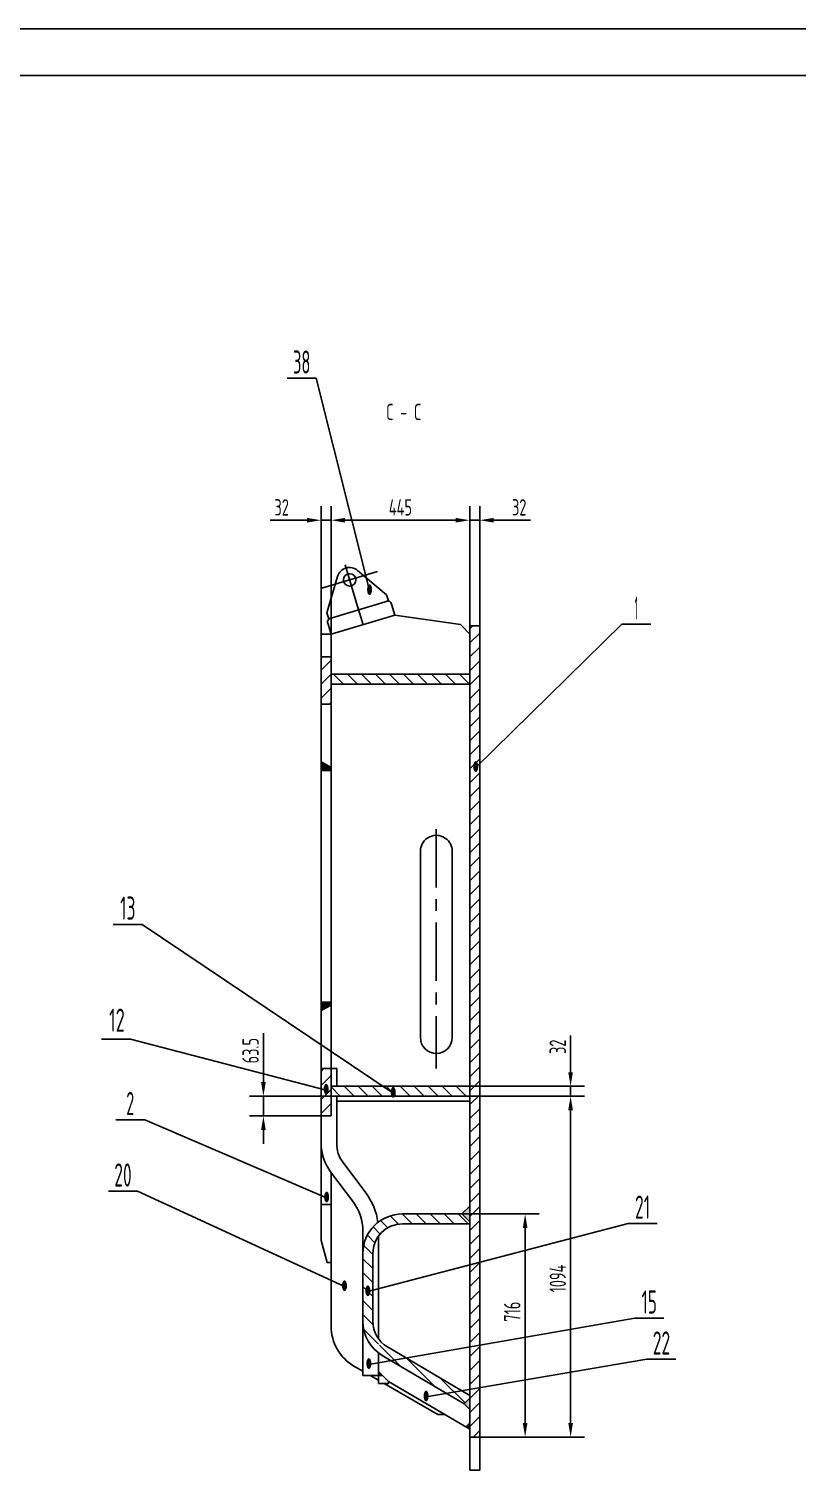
# Model space of a CAD drawing. Header units: millimetres. Extents: x 0 to 12943, y -98 to 8910.
# Drawn here: x 7035 to 9500, y 4284 to 8910 of the extents above; entities that cross this region are included whole.
import ezdxf
from ezdxf.enums import TextEntityAlignment as Align

# ---------------------------------------------------------------- set-up
doc = ezdxf.new("R2010")
doc.units = ezdxf.units.MM
doc.header["$LTSCALE"] = 150
doc.linetypes.add('G', pattern=[2, 1.25, -0.25, 0.25, -0.25])
for name, color, linetype in [('01', 7, 'Continuous'), ('02', 1, 'Continuous'), ('05', 4, 'G'), ('08', 1, 'Continuous'), ('11', 3, 'Continuous')]:
    doc.layers.add(name, color=color, linetype=linetype)
doc.styles.get("Standard").update_dxf_attribs({"font": 'isocp', "width": 0.707, "bigfont": 'intecad.shx'})
doc.dimstyles.new('INTE', dxfattribs={"dimscale": 15, "dimtxt": 3.5, "dimasz": 3, "dimexe": 3, "dimexo": 0, "dimgap": 1, "dimtad": 1, "dimdec": 3, "dimzin": 9, "dimdsep": 46, "dimtxsty": 'Standard', "dimcen": 0, "dimclrd": 1, "dimclre": 1, "dimclrt": 3, "dimaunit": 1, "dimadec": 0, "dimazin": 0, "dimtfac": 1, "dimtdec": 3, "dimtmove": 0, "dimatfit": 0, "dimfxl": 1, "dimarcsym": 0})
pattern_1 = [(135, (801.972, 997.355), (-22.45064, -22.45064), [])]
pattern_2 = [(45, (801.972, 997.355), (-22.45064, 22.45064), [])]

# ---------------------------------------------------------------- blocks, each defined once
blk = doc.blocks.new('*D70')
at = {"layer": '08', "color": 1, "lineweight": -2}
for p, q in [((8449.7, 6993.4), (8449.7, 7377.9)), ((8481.7, 6993.4), (8481.7, 7377.9)), ((8404.7, 7332.9), (8359.7, 7332.9)), ((8449.7, 7332.9), (8481.7, 7332.9)), ((8526.7, 7332.9), (8644.8, 7332.9))]:
    blk.add_line(p, q, dxfattribs=at)
at = {"layer": '08', "color": 1}
for points in [[(8404.7, 7340.4), (8404.7, 7325.4), (8449.7, 7332.9)], [(8526.7, 7340.4), (8526.7, 7325.4), (8481.7, 7332.9)]]:
    blk.add_solid(points, dxfattribs=at)
at = {"layer": 'Defpoints', "color": 0}
for p in [(8481.7, 7332.9), (8449.7, 6993.4), (8481.7, 6993.4)]:
    blk.add_point(p, dxfattribs=at)
at = {"layer": '08', "color": 3, "insert": (8608.3, 7374.2), "char_height": 52.5, "attachment_point": 5}
blk.add_mtext('32', dxfattribs=at)
blk = doc.blocks.new('*D71')
at = {"layer": '08', "color": 1, "lineweight": -2}
for p, q in [((7972.7, 6894.9), (7972.7, 7377.9)), ((8004.7, 6894.9), (8004.7, 7377.9)), ((7927.7, 7332.9), (7809.7, 7332.9)), ((8004.7, 7332.9), (7972.7, 7332.9)), ((8049.7, 7332.9), (8094.7, 7332.9))]:
    blk.add_line(p, q, dxfattribs=at)
at = {"layer": '08', "color": 1}
for points in [[(7927.7, 7340.4), (7927.7, 7325.4), (7972.7, 7332.9)], [(8049.7, 7340.4), (8049.7, 7325.4), (8004.7, 7332.9)]]:
    blk.add_solid(points, dxfattribs=at)
at = {"layer": 'Defpoints', "color": 0}
for p in [(7972.7, 7332.9), (7972.7, 6894.9), (8004.7, 6894.9)]:
    blk.add_point(p, dxfattribs=at)
at = {"layer": '08', "color": 3, "insert": (7846.2, 7374.2), "char_height": 52.5, "attachment_point": 5}
blk.add_mtext('32', dxfattribs=at)
blk = doc.blocks.new('*D72')
at = {"layer": '08', "color": 1, "lineweight": -2}
for p, q in [((8004.7, 6460.7), (8004.7, 7377.9)), ((8449.7, 6475.6), (8449.7, 7377.9)), ((8404.7, 7332.9), (8049.7, 7332.9))]:
    blk.add_line(p, q, dxfattribs=at)
at = {"layer": '08', "color": 1}
for points in [[(8049.7, 7340.4), (8049.7, 7325.4), (8004.7, 7332.9)], [(8404.7, 7340.4), (8404.7, 7325.4), (8449.7, 7332.9)]]:
    blk.add_solid(points, dxfattribs=at)
at = {"layer": 'Defpoints', "color": 0}
for p in [(8004.7, 7332.9), (8004.7, 6460.7), (8449.7, 6475.6)]:
    blk.add_point(p, dxfattribs=at)
at = {"layer": '08', "color": 3, "insert": (8227.2, 7374.2), "char_height": 52.5, "attachment_point": 5}
blk.add_mtext('445', dxfattribs=at)
blk = doc.blocks.new('*D73')
at = {"layer": '08', "color": 1, "lineweight": -2}
for p, q in [((7787.6, 5529.4), (7787.6, 5686.1)), ((8022.7, 5484.4), (7742.6, 5484.4)), ((7787.6, 5420.9), (7787.6, 5484.4)), ((8004.7, 5420.9), (7742.6, 5420.9)), ((7787.6, 5375.9), (7787.6, 5330.9))]:
    blk.add_line(p, q, dxfattribs=at)
at = {"layer": '08', "color": 1}
for points in [[(7780.1, 5529.4), (7795.1, 5529.4), (7787.6, 5484.4)], [(7780.1, 5375.9), (7795.1, 5375.9), (7787.6, 5420.9)]]:
    blk.add_solid(points, dxfattribs=at)
at = {"layer": 'Defpoints', "color": 0}
for p in [(7787.6, 5484.4), (8022.7, 5484.4), (8004.7, 5420.9)]:
    blk.add_point(p, dxfattribs=at)
at = {"layer": '08', "color": 3, "insert": (7746.3, 5630.3), "char_height": 52.5, "attachment_point": 5, "rotation": 90}
blk.add_mtext('63.5', dxfattribs=at)
blk = doc.blocks.new('*D74')
at = {"layer": '08', "color": 1, "lineweight": -2}
for p, q in [((8773.2, 5561.4), (8773.2, 5679.5)), ((8427.9, 5516.4), (8818.2, 5516.4)), ((8773.2, 5484.4), (8773.2, 5516.4)), ((8449.7, 5484.4), (8818.2, 5484.4)), ((8773.2, 5439.4), (8773.2, 5394.4))]:
    blk.add_line(p, q, dxfattribs=at)
at = {"layer": '08', "color": 1}
for points in [[(8765.7, 5561.4), (8780.7, 5561.4), (8773.2, 5516.4)], [(8765.7, 5439.4), (8780.7, 5439.4), (8773.2, 5484.4)]]:
    blk.add_solid(points, dxfattribs=at)
at = {"layer": 'Defpoints', "color": 0}
for p in [(8427.9, 5516.4), (8773.2, 5516.4), (8449.7, 5484.4)]:
    blk.add_point(p, dxfattribs=at)
at = {"layer": '08', "color": 3, "insert": (8731.9, 5642.9), "char_height": 52.5, "attachment_point": 5, "rotation": 90}
blk.add_mtext('32', dxfattribs=at)
blk = doc.blocks.new('*D75')
at = {"layer": '08', "color": 1, "lineweight": -2}
for p, q in [((8412.2, 5106.4), (8672.2, 5106.4)), ((8627.2, 4435.4), (8627.2, 5061.4)), ((8481.7, 4390.4), (8672.2, 4390.4))]:
    blk.add_line(p, q, dxfattribs=at)
at = {"layer": '08', "color": 1}
for points in [[(8619.7, 5061.4), (8634.7, 5061.4), (8627.2, 5106.4)], [(8619.7, 4435.4), (8634.7, 4435.4), (8627.2, 4390.4)]]:
    blk.add_solid(points, dxfattribs=at)
at = {"layer": 'Defpoints', "color": 0}
for p in [(8412.2, 5106.4), (8627.2, 5106.4), (8481.7, 4390.4)]:
    blk.add_point(p, dxfattribs=at)
at = {"layer": '08', "color": 3, "insert": (8586, 4792.8), "char_height": 52.5, "attachment_point": 5, "rotation": 90}
blk.add_mtext('716', dxfattribs=at)
blk = doc.blocks.new('*D76')
at = {"layer": '08', "color": 1, "lineweight": -2}
for p, q in [((8449.7, 5484.4), (8818.2, 5484.4)), ((8773.2, 4435.4), (8773.2, 5439.4)), ((8481.7, 4390.4), (8818.2, 4390.4))]:
    blk.add_line(p, q, dxfattribs=at)
at = {"layer": '08', "color": 1}
for points in [[(8765.7, 5439.4), (8780.7, 5439.4), (8773.2, 5484.4)], [(8765.7, 4435.4), (8780.7, 4435.4), (8773.2, 4390.4)]]:
    blk.add_solid(points, dxfattribs=at)
at = {"layer": 'Defpoints', "color": 0}
for p in [(8449.7, 5484.4), (8773.2, 5484.4), (8481.7, 4390.4)]:
    blk.add_point(p, dxfattribs=at)
at = {"layer": '08', "color": 3, "insert": (8731.9, 4899.2), "char_height": 52.5, "attachment_point": 5, "rotation": 90}
blk.add_mtext('1094', dxfattribs=at)
blk = doc.blocks.new('*U84')
at = {"layer": '01'}
blk.add_lwpolyline([(831, 584), (25, 584)], dxfattribs=at)
at = {"layer": '02'}
blk.add_lwpolyline([(841, 594), (0, 594)], dxfattribs=at)

msp = doc.modelspace()

# ---------------------------------------------------------------- hatches: boundary and pattern name
at = {"layer": '02'}
h = msp.add_hatch(dxfattribs=at)
h.set_pattern_fill('ANSI31', color=256, scale=10, style=0)
h.set_pattern_definition(pattern_2)
h.paths.add_polyline_path([(8481.7432, 6993.4065), (8449.7432, 6993.4065), (8449.7432, 6483.4065), (8449.7432, 4390.4065), (8481.7432, 4390.4065)])
h = msp.add_hatch(dxfattribs=at)
h.set_pattern_fill('ANSI31', color=256, scale=10, style=0)
h.set_pattern_definition([(45, (801.972, 848.355), (-22.45064, 22.45064), [])])
h.paths.add_polyline_path([(7972.7432, 6742.9065), (8004.7432, 6742.9065), (8004.7432, 6894.9065), (7972.7432, 6894.9065)])
h = msp.add_hatch(dxfattribs=at)
h.set_pattern_fill('ANSI31', color=256, scale=10, angle=90, style=0)
h.set_pattern_definition([(135, (801.972, 848.355), (-22.45064, -22.45064), [])])
h.paths.add_polyline_path([(8449.7432, 6806.4065), (8449.7432, 6838.4065), (8004.7432, 6838.4065), (8004.7432, 6806.4065)])
for points in [[(8004.7432, 6538.9065), (7972.7432, 6556.9065), (7972.7432, 6529.9065), (8004.7432, 6529.9065)], [(8004.7432, 5776.9065), (8004.7432, 5785.9065), (7972.7432, 5785.9065), (7972.7432, 5758.9065)], [(8156.7432, 4600.9065), (8156.7432, 4587.9065), (8169.825, 4587.9065)], [(8449.7432, 4415.769), (8449.7432, 4436.4065), (8436.7432, 4423.4065)]]:
    msp.add_hatch(color=256, dxfattribs=at).paths.add_polyline_path(points)
h = msp.add_hatch(dxfattribs=at)
h.set_pattern_fill('ANSI31', color=256, scale=10, style=0)
h.set_pattern_definition(pattern_2)
h.paths.add_polyline_path([(8004.7432, 5572.9065), (7972.7432, 5572.9065), (7972.7432, 5420.9065), (8004.7432, 5420.9065)])
at = {"layer": '02', "linetype": 'Continuous'}
h = msp.add_hatch(dxfattribs=at)
h.set_pattern_fill('ANSI31', color=1, scale=10, angle=90, style=0)
h.set_pattern_definition(pattern_1)
h.paths.add_polyline_path([(8449.7432, 5484.4065), (8449.7432, 5516.4065), (8004.7432, 5516.4065), (8004.7432, 5484.4065)])
at = {"layer": '02'}
h = msp.add_hatch(dxfattribs=at)
h.set_pattern_fill('ANSI31', color=256, scale=10, angle=90, style=0)
h.set_pattern_definition(pattern_1)
h.paths.add_polyline_path([(8424.7432, 5106.4065), (8233.7432, 5106.4065, 0.168707088), (8155.0241, 5079.0674, -0.032650899), (8156.7432, 5052.7697), (8156.7432, 5035.0482, -0.240759023), (8233.7432, 5074.4065), (8449.7432, 5074.4065), (8449.7432, 5081.4065)])
h.paths.add_polyline_path([(8138.7432, 4979.4065, -0.157725283), (8156.7432, 5035.0482), (8156.7432, 5043.9697), (8156.7432, 5052.7697, 0.032650899), (8155.0241, 5079.0674, 0.229470874), (8106.7432, 4979.4065), (8106.7432, 4761.4065, 0.233984546), (8156.7432, 4660.4114), (8156.7432, 4705.7648, -0.157725283), (8138.7432, 4761.4065)])
h.paths.add_polyline_path([(8198.0432, 4672.1549), (8185.4099, 4679.6208, -0.088784265), (8160.0432, 4701.4623), (8160.0432, 4657.9787, 0.021342838), (8169.1292, 4652.072), (8192.9919, 4637.9697), (8198.0432, 4637.9697)])
h.paths.add_polyline_path([(8223.7383, 4656.9697), (8198.0432, 4656.9697), (8198.0432, 4637.9697), (8192.9919, 4637.9697), (8431.257, 4497.1611), (8449.7432, 4515.2755), (8449.7432, 4523.4065)])
h = msp.add_hatch(color=256, dxfattribs=at)
h.paths.add_polyline_path([(8449.7432, 5131.4065), (8424.7432, 5106.4065), (8449.7432, 5081.4065)])
h.paths.add_polyline_path([(8449.7432, 4515.2755), (8431.257, 4497.1611), (8449.7432, 4479.0466)])

# ---------------------------------------------------------------- linework, layer by layer
at = {"layer": '01', "color": 7, "linetype": 'Continuous'}
for p, q in [((8182.9115, 7093.4391), (8089.9387, 7171.8997)), ((7991.3462, 7035.9695), (8025.7764, 7152.651)), ((8182.9115, 7093.4391), (8188.6584, 7074.2826)), ((7991.3462, 7035.9695), (7997.0932, 7016.813)), ((8188.6584, 7074.2826), (7997.0932, 7016.813)), ((8209.7432, 7028.4065), (8199.1113, 7063.8461)), ((8004.7432, 6966.9065), (7994.1113, 7002.3461)), ((8209.7432, 7028.4065), (8004.7432, 6966.9065)), ((8419.7432, 6997.9717), (8209.7432, 7028.4065)), ((8419.7432, 6997.9717), (8449.7432, 6966.9065)), ((8449.7432, 6993.4065), (8449.7432, 6483.4065)), ((8449.7432, 6993.4065), (8481.7432, 6993.4065)), ((8481.7432, 6993.4065), (8481.7432, 4284.0384)), ((7972.7432, 6966.9065), (7972.7432, 5021.3155)), ((7972.7432, 6966.9065), (8004.7432, 6966.9065)), ((8004.7432, 6966.9065), (8004.7432, 5420.9065)), ((8004.7432, 6894.9065), (7972.7432, 6894.9065)), ((8449.7432, 6838.4065), (8004.7432, 6838.4065)), ((8449.7432, 6806.4065), (8004.7432, 6806.4065)), ((8004.7432, 6742.9065), (7972.7432, 6742.9065)), ((7972.7432, 6529.9065), (8004.7432, 6529.9065)), ((8449.7432, 6483.4065), (8449.7432, 4284.0384)), ((8291.2432, 6270.604), (8291.2432, 5675.8328)), ((8393.2432, 5672.854), (8393.2432, 6270.604)), ((7972.7432, 5785.9065), (8004.7432, 5785.9065)), ((7972.7432, 5572.9065), (8004.7432, 5572.9065)), ((8004.7432, 5572.9065), (8022.7432, 5572.9065)), ((8022.7432, 5572.9065), (8022.7432, 5516.4065)), ((8449.7432, 5516.4065), (8004.7432, 5516.4065)), ((8449.7432, 5484.4065), (8004.7432, 5484.4065)), ((8022.7432, 5484.4065), (8022.7432, 5332.9697)), ((8449.7432, 5468.4065), (8022.7432, 5468.4065)), ((7972.7432, 5420.9065), (8004.7432, 5420.9065)), ((8003.0538, 5241.8891), (8076.4326, 5143.8504)), ((8004.7432, 5239.6319), (8004.7432, 4746.8794)), ((8043.0832, 5271.8498), (8116.462, 5173.8111)), ((8106.7432, 5052.7697), (8106.7432, 4601.4033)), ((7972.7432, 5021.3155), (7991.7432, 4950.4065)), ((8156.7432, 4705.7648), (8156.7432, 5035.0482)), ((8156.7432, 4572.5658), (8156.7432, 4660.4114)), ((8079.8017, 4616.9418), (8106.7432, 4601.4033)), ((8130.1446, 4587.9065), (8106.7432, 4587.9065)), ((8169.825, 4587.9065), (8130.1446, 4587.9065)), ((8130.1446, 4587.9065), (8156.7432, 4572.5658)), ((8156.7432, 4600.9065), (8156.7432, 4587.9065)), ((8156.7432, 4600.9065), (8188.7432, 4569.1065)), ((8175.1152, 4561.9697), (8156.7432, 4561.9697)), ((8175.1152, 4561.9697), (8347.7432, 4462.4065)), ((8188.7432, 4561.9697), (8175.1152, 4561.9697)), ((8449.7432, 4415.769), (8188.7432, 4569.1065)), ((8188.7432, 4569.1065), (8188.7432, 4561.9697)), ((8370.3602, 4462.4065), (8347.7432, 4462.4065)), ((8436.7432, 4423.4065), (8449.7432, 4436.4065)), ((8449.7432, 4390.4065), (8481.7432, 4390.4065))]:
    msp.add_line(p, q, dxfattribs=at)
at = {"layer": '01'}
for p, q in [((7972.7432, 6556.9065), (8004.7432, 6538.9065)), ((7972.7432, 5758.9065), (8004.7432, 5776.9065)), ((8291.2432, 5675.8328), (8291.2432, 5672.404)), ((8393.2432, 5672.404), (8393.2432, 5672.854)), ((8449.7432, 5434.0339), (8449.7432, 4703.4065)), ((7972.7432, 5137.009), (8004.7432, 5137.009)), ((8424.7432, 5106.4065), (8233.7432, 5106.4065)), ((8424.7432, 5106.4065), (8449.7432, 5131.4065)), ((8424.7432, 5106.4065), (8449.7432, 5081.4065)), ((8449.7432, 5074.4065), (8233.7432, 5074.4065)), ((8449.7432, 5081.4065), (8449.7432, 5074.4065)), ((7991.7432, 4950.4065), (8004.7432, 4950.4065)), ((8106.7432, 4979.4065), (8106.7432, 4761.4065)), ((8138.7432, 4979.4065), (8138.7432, 4761.4065)), ((8449.7432, 4523.4065), (8185.4099, 4679.6208)), ((8431.257, 4497.1611), (8169.1292, 4652.072)), ((8106.7432, 4587.9065), (8106.7432, 4601.4033)), ((8156.7432, 4561.9697), (8156.7432, 4572.5658)), ((8431.257, 4497.1611), (8449.7432, 4515.2755)), ((8431.257, 4497.1611), (8449.7432, 4479.0466)), ((8449.7432, 4523.4065), (8449.7432, 4515.2755)), ((8449.7432, 4284.0384), (8481.7432, 4284.0384))]:
    msp.add_line(p, q, dxfattribs=at)
at = {"layer": '01', "color": 7, "linetype": 'Continuous'}
msp.add_circle((8064.141, 7141.3304), 20, dxfattribs=at)
for centre, radius, start, end in [((8064.141, 7141.3304), 40, 49.8386757, 163.5598128), ((8186.6596, 7060.1105), 13, 16.6992442, 106.6992442), ((8006.5631, 7006.0816), 13, 106.6992442, 196.6992442), ((8342.2432, 6270.604), 51, 126.0188542, 180), ((8342.2432, 6270.604), 51, 0, 53.9811458), ((8124.7432, 5332.9697), 152, 180, 216.8136836), ((8124.7432, 5332.9697), 102, 180, 216.8136836), ((7954.7432, 5052.7697), 152, 0, 36.8136836), ((7954.7432, 5052.7697), 202, 7.4803773, 36.8136836), ((8154.7432, 4746.8794), 150, 180, 240.0257945)]:
    msp.add_arc(centre, radius, start, end, dxfattribs=at)
at = {"layer": '01'}
for centre, radius, start, end in [((8342.2432, 6270.604), 51, 53.9811458, 126.0188542), ((8342.2432, 5672.404), 51, 180, 0), ((8233.7432, 4979.4065), 127, 90, 180), ((8233.7432, 4979.4065), 95, 90, 180), ((8233.7432, 4761.4065), 127, 180, 239.4179773), ((8233.7432, 4761.4065), 95, 180, 239.4179773)]:
    msp.add_arc(centre, radius, start, end, dxfattribs=at)
at = {"layer": '02'}
for p, q in [((7957.028, 7788.374), (7864.028, 7788.374)), ((8128.268, 7107.3583), (7957.028, 7788.374)), ((8468.8469, 6539.5732), (8937.4595, 6998.7567)), ((8937.4595, 6998.7567), (9030.4595, 6998.7567)), ((7398.9484, 6035.8322), (7305.9484, 6035.8322)), ((8204.1091, 5494.0568), (7398.9484, 6035.8322)), ((7361.1128, 5667.0756), (7268.1128, 5667.0756)), ((7988.9411, 5503.858), (7361.1128, 5667.0756)), ((7406.8945, 5408.9469), (7313.8945, 5408.9469)), ((7990.4183, 5158.0122), (7406.8945, 5408.9469)), ((7383.5084, 5179.1986), (7290.5084, 5179.1986)), ((8047.8228, 4873.2195), (7383.5084, 5179.1986)), ((8122.7432, 4857.0022), (8957.4618, 5076.1804)), ((8957.4618, 5076.1804), (9050.4618, 5076.1804)), ((8125.962, 4623.5272), (8978.9716, 4771.4842)), ((8978.9716, 4771.4842), (9071.9716, 4771.4842)), ((8309.5711, 4519.3069), (9018.2223, 4640.2435)), ((9018.2223, 4640.2435), (9111.2223, 4640.2435))]:
    msp.add_line(p, q, dxfattribs=at)
at = {"layer": '05', "color": 142, "linetype": 'G'}
for p, q in [((8049.5209, 7190.0643), (8092.8758, 7045.5478)), ((8154.1893, 7168.3449), (7974.0928, 7114.316)), ((8107.2432, 6997.6565), (8089.4181, 7057.0735))]:
    msp.add_line(p, q, dxfattribs=at)
at = {"layer": '05', "color": 4, "linetype": 'G'}
msp.add_line((8341.7432, 6341.5858), (8341.7432, 5573.6325), dxfattribs=at)

# ---------------------------------------------------------------- block references
at = {"layer": '05', "xscale": 15, "yscale": 15, "zscale": 15}
msp.add_blockref('*U84', (328.3417, 0), dxfattribs=at)

# ---------------------------------------------------------------- texts
at = {"layer": '02', "width": 0.605172}
for p, p2 in [((8119.268, 7092.3583), (8137.268, 7092.3583)), ((8459.8469, 6524.5732), (8477.8469, 6524.5732)), ((7979.9411, 5488.858), (7997.9411, 5488.858)), ((8195.1091, 5479.0568), (8213.1091, 5479.0568)), ((7981.4183, 5143.0122), (7999.4183, 5143.0122)), ((8038.8228, 4858.2195), (8056.8228, 4858.2195)), ((8113.7432, 4842.0022), (8131.7432, 4842.0022)), ((8116.962, 4608.5272), (8134.962, 4608.5272)), ((8300.5711, 4504.3069), (8318.5711, 4504.3069))]:
    msp.add_text('●', height=30, dxfattribs=at).set_placement(p, p2, align=Align.FIT)
at = {"layer": '11'}
for s, height, width, p, p2 in [('38', 74.24621, 0.601243, (7882.628, 7803.374), (7938.428, 7803.374)), ('1', 74.2462, 0.404, (8978.7102, 7013.7567), (8989.2087, 7013.7567)), ('13', 74.24621, 0.609833, (7327.7398, 6050.8322), (7377.157, 6050.8322)), ('12', 74.24621, 0.611465, (7292.5154, 5691.1044), (7342.9109, 5691.1044)), ('2', 74.2462, 0.562593, (7347.6533, 5423.9469), (7373.1357, 5423.9469)), ('20', 74.24621, 0.600864, (7309.1084, 5194.1986), (7364.9084, 5194.1986)), ('21', 74.24621, 0.623098, (8979.6739, 5091.1804), (9028.2497, 5091.1804)), ('15', 74.24621, 0.609833, (9000.763, 4786.4842), (9050.1802, 4786.4842)), ('22', 74.24621, 0.573679, (9036.8223, 4655.2435), (9092.6223, 4655.2435))]:
    msp.add_text(s, height=height, dxfattribs=dict(at, width=width)).set_placement(p, p2, align=Align.FIT)
at = {"layer": '11', "color": 3, "linetype": 'Continuous', "insert": (8181.3375, 7706.5257), "char_height": 52.5, "attachment_point": 1}
msp.add_mtext('C - C', dxfattribs=at)

# ---------------------------------------------------------------- dimensions: what is measured, and where the dimension line sits
at = {"layer": '08'}
for base, p1, p2, picture, middle in [((7972.7432, 7332.9385), (8004.7432, 6894.9065), (7972.7432, 6894.9065), '*D71', (7846.214, 7374.1936)), ((8004.7432, 7332.9385), (8449.7432, 6475.5682), (8004.7432, 6460.7281), '*D72', (8227.2432, 7374.1885)), ((8481.7432, 7332.9385), (8449.7432, 6993.4065), (8481.7432, 6993.4065), '*D70', (8608.2724, 7374.1936))]:
    dim = msp.add_linear_dim(base=base, p1=p1, p2=p2, dimstyle='INTE', dxfattribs=at)
    dim.commit()
    dim.dimension.update_dxf_attribs({"geometry": picture, "text_midpoint": middle})
for base, p1, p2, picture, middle in [((7787.5834, 5484.4065), (8004.7432, 5420.9065), (8022.7432, 5484.4065), '*D73', (7787.5834, 5630.2592)), ((8773.1844, 5484.4065), (8481.7432, 4390.4065), (8449.7432, 5484.4065), '*D76', (8773.1844, 4899.2058)), ((8627.243, 5106.4065), (8481.7432, 4390.4065), (8412.1543, 5106.4065), '*D75', (8627.243, 4792.782))]:
    dim = msp.add_linear_dim(base=base, p1=p1, p2=p2, angle=90, dimstyle='INTE', dxfattribs=at)
    dim.commit()
    dim.dimension.update_dxf_attribs({"geometry": picture, "text_midpoint": middle, "dimtype": 160})
dim = msp.add_linear_dim(base=(8773.1844, 5516.4065), p1=(8449.7432, 5484.4065), p2=(8427.8547, 5516.4065), angle=90, dimstyle='INTE', dxfattribs=at)
dim.commit()
dim.dimension.update_dxf_attribs({"geometry": '*D74', "text_midpoint": (8731.9292, 5642.9357)})

doc.saveas('drawing.dxf')
